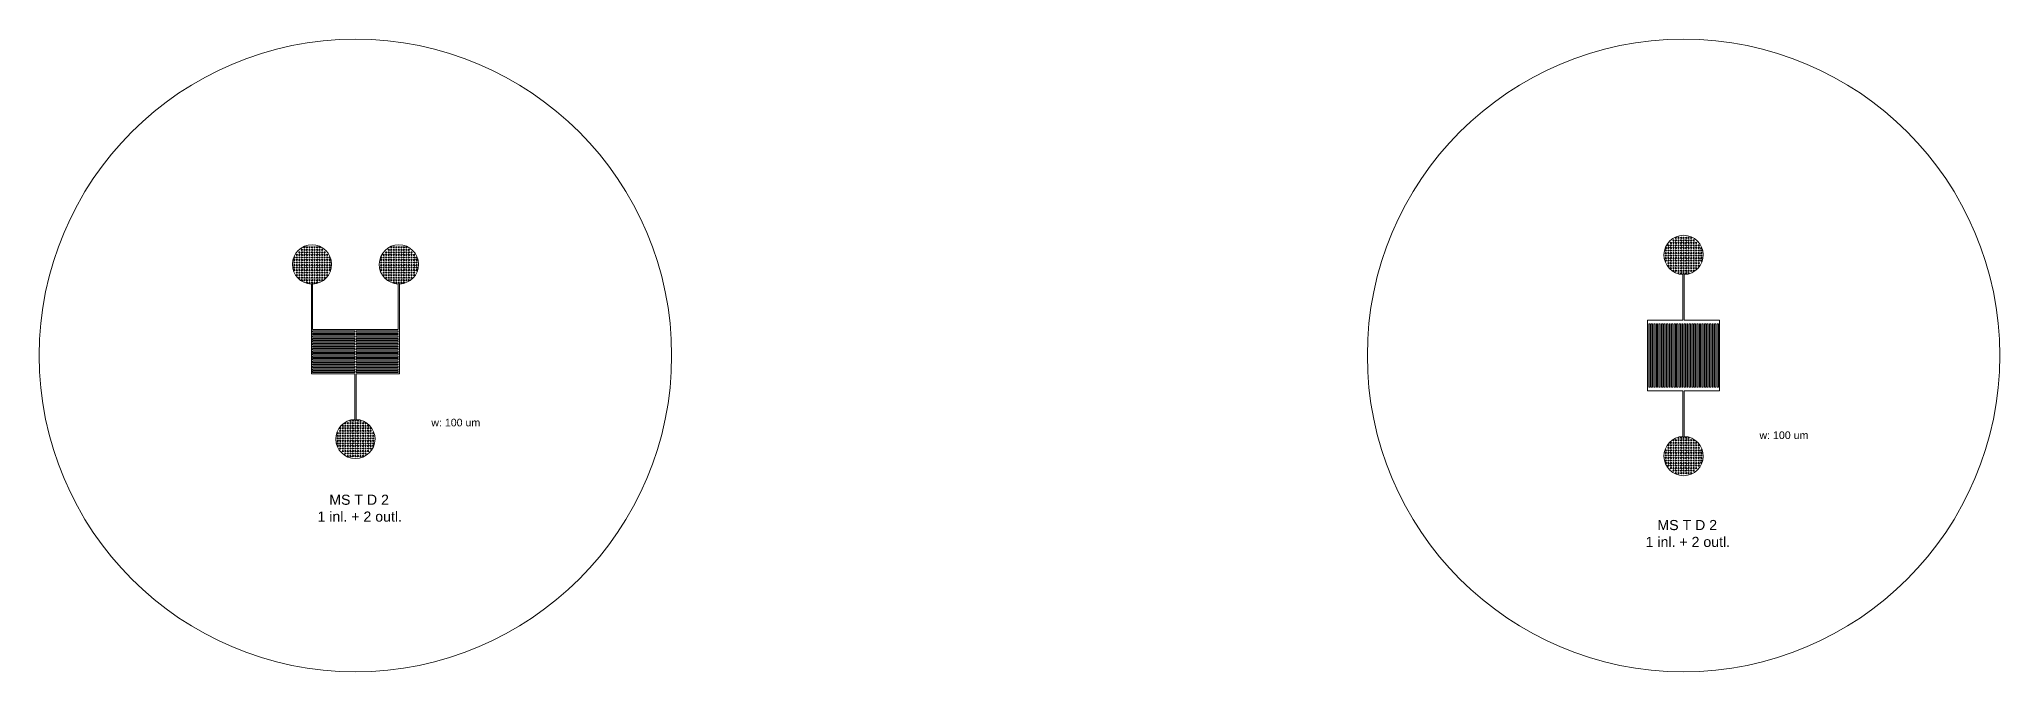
# Model space of a CAD drawing. Extents: x 0 to 155000, y 0 to 50000.
import ezdxf

# ---------------------------------------------------------------- set-up
doc = ezdxf.new("R2010")
doc.units = 13
doc.layers.add('Inner', color=4, linetype='Continuous', lineweight=0, true_color=0x00ffff)
doc.layers.add('Outer', color=1, linetype='Continuous', lineweight=0, true_color=0xff0000)
doc.styles.add('textstyle0', font='')
doc.styles.add('textstyle1', font='')
doc.styles.add('textstyle2', font='')
doc.styles.add('textstyle3', font='')
doc.styles.get('textstyle0').set_extended_font_data('Arial')
doc.styles.get('textstyle1').set_extended_font_data('Arial')
doc.styles.get('textstyle2').set_extended_font_data('Arial')
doc.styles.get('textstyle3').set_extended_font_data('Arial')

msp = doc.modelspace()

# ---------------------------------------------------------------- linework, layer by layer
at = {"layer": 'Inner'}
for p, q in [((129950, 31401), (129950, 27800)), ((130050, 31401), (130050, 27800)), ((21517, 30651), (21517, 23550)), ((21617, 30651), (21617, 27050)), ((28383, 30651), (28383, 27050)), ((28483, 23550), (28483, 30651)), ((21617, 27050), (28383, 27050)), ((21617, 26950), (24950, 26950)), ((21617, 26950), (21617, 26850)), ((21617, 26850), (24950, 26850)), ((21617, 26750), (21617, 26650)), ((21617, 26750), (24950, 26750)), ((21617, 26650), (24950, 26650)), ((21617, 26550), (21617, 26450)), ((21617, 26550), (24950, 26550)), ((21617, 26450), (24950, 26450)), ((21617, 26350), (24950, 26350)), ((21617, 26350), (21617, 26250)), ((24950, 26850), (24950, 26950)), ((24950, 26650), (24950, 26750)), ((24950, 26450), (24950, 26550)), ((24950, 26250), (24950, 26350)), ((28383, 26950), (25050, 26950)), ((25050, 26850), (25050, 26950)), ((28383, 26850), (25050, 26850)), ((28383, 26750), (25050, 26750)), ((25050, 26650), (25050, 26750)), ((28383, 26650), (25050, 26650)), ((25050, 26450), (25050, 26550)), ((28383, 26550), (25050, 26550)), ((28383, 26450), (25050, 26450)), ((28383, 26350), (25050, 26350)), ((25050, 26250), (25050, 26350)), ((28383, 26950), (28383, 26850)), ((28383, 26750), (28383, 26650)), ((28383, 26550), (28383, 26450)), ((28383, 26350), (28383, 26250)), ((127150, 27800), (127150, 22200)), ((129950, 27800), (127150, 27800)), ((127250, 22500), (127250, 27500)), ((127350, 27500), (127250, 27500)), ((127350, 22500), (127350, 27500)), ((127450, 22500), (127450, 27500)), ((127550, 27500), (127450, 27500)), ((127550, 22500), (127550, 27500)), ((127650, 22500), (127650, 27500)), ((127750, 27500), (127650, 27500)), ((127750, 22500), (127750, 27500)), ((127850, 22500), (127850, 27500)), ((127950, 27500), (127850, 27500)), ((127950, 22500), (127950, 27500)), ((128050, 22500), (128050, 27500)), ((128150, 27500), (128050, 27500)), ((128150, 22500), (128150, 27500)), ((128350, 27500), (128250, 27500)), ((128250, 22500), (128250, 27500)), ((128350, 22500), (128350, 27500)), ((128550, 27500), (128450, 27500)), ((128450, 22500), (128450, 27500)), ((128550, 22500), (128550, 27500)), ((128750, 27500), (128650, 27500)), ((128650, 22500), (128650, 27500)), ((128750, 22500), (128750, 27500)), ((128950, 27500), (128850, 27500)), ((128850, 22500), (128850, 27500)), ((128950, 22500), (128950, 27500)), ((129050, 22500), (129050, 27500)), ((129150, 27500), (129050, 27500)), ((129150, 22500), (129150, 27500)), ((129250, 22500), (129250, 27500)), ((129350, 27500), (129250, 27500)), ((129350, 22500), (129350, 27500)), ((129450, 22500), (129450, 27500)), ((129550, 27500), (129450, 27500)), ((129550, 22500), (129550, 27500)), ((129650, 22500), (129650, 27500)), ((129750, 27500), (129650, 27500)), ((129750, 22500), (129750, 27500)), ((129950, 27500), (129850, 27500)), ((129850, 22500), (129850, 27500)), ((129950, 22500), (129950, 27500)), ((132850, 27800), (130050, 27800)), ((130050, 22500), (130050, 27500)), ((130150, 27500), (130050, 27500)), ((130150, 22500), (130150, 27500)), ((130250, 22500), (130250, 27500)), ((130350, 27500), (130250, 27500)), ((130350, 22500), (130350, 27500)), ((130450, 22500), (130450, 27500)), ((130550, 27500), (130450, 27500)), ((130550, 22500), (130550, 27500)), ((130650, 22500), (130650, 27500)), ((130750, 27500), (130650, 27500)), ((130750, 22500), (130750, 27500)), ((130850, 22500), (130850, 27500)), ((130950, 27500), (130850, 27500)), ((130950, 22500), (130950, 27500)), ((131050, 22500), (131050, 27500)), ((131150, 27500), (131050, 27500)), ((131150, 22500), (131150, 27500)), ((131250, 22500), (131250, 27500)), ((131350, 27500), (131250, 27500)), ((131350, 22500), (131350, 27500)), ((131450, 22500), (131450, 27500)), ((131550, 27500), (131450, 27500)), ((131550, 22500), (131550, 27500)), ((131650, 22500), (131650, 27500)), ((131750, 27500), (131650, 27500)), ((131750, 22500), (131750, 27500)), ((131850, 22500), (131850, 27500)), ((131950, 27500), (131850, 27500)), ((131950, 22500), (131950, 27500)), ((132150, 27500), (132050, 27500)), ((132050, 22500), (132050, 27500)), ((132150, 22500), (132150, 27500)), ((132350, 27500), (132250, 27500)), ((132250, 22500), (132250, 27500)), ((132350, 22500), (132350, 27500)), ((132550, 27500), (132450, 27500)), ((132450, 22500), (132450, 27500)), ((132550, 22500), (132550, 27500)), ((132750, 27500), (132650, 27500)), ((132650, 22500), (132650, 27500)), ((132750, 22500), (132750, 27500)), ((132850, 22200), (132850, 27800)), ((21617, 26250), (24950, 26250)), ((21617, 26150), (24950, 26150)), ((21617, 26150), (21617, 26050)), ((21617, 26050), (24950, 26050)), ((21617, 25950), (24950, 25950)), ((21617, 25950), (21617, 25850)), ((21617, 25850), (24950, 25850)), ((21617, 25750), (24950, 25750)), ((21617, 25750), (21617, 25650)), ((21617, 25650), (24950, 25650)), ((21617, 25550), (24950, 25550)), ((21617, 25550), (21617, 25450)), ((21617, 25450), (24950, 25450)), ((21617, 25350), (24950, 25350)), ((21617, 25350), (21617, 25250)), ((21617, 25250), (24950, 25250)), ((21617, 25150), (24950, 25150)), ((21617, 25150), (21617, 25050)), ((21617, 25050), (24950, 25050)), ((21617, 24950), (24950, 24950)), ((21617, 24950), (21617, 24850)), ((21617, 24850), (24950, 24850)), ((24950, 26050), (24950, 26150)), ((24950, 25850), (24950, 25950)), ((24950, 25650), (24950, 25750)), ((24950, 25450), (24950, 25550)), ((24950, 25250), (24950, 25350)), ((24950, 25050), (24950, 25150)), ((24950, 24850), (24950, 24950)), ((28383, 26250), (25050, 26250)), ((28383, 26150), (25050, 26150)), ((25050, 26050), (25050, 26150)), ((28383, 26050), (25050, 26050)), ((28383, 25950), (25050, 25950)), ((25050, 25850), (25050, 25950)), ((28383, 25850), (25050, 25850)), ((28383, 25750), (25050, 25750)), ((25050, 25650), (25050, 25750)), ((28383, 25650), (25050, 25650)), ((28383, 25550), (25050, 25550)), ((25050, 25450), (25050, 25550)), ((28383, 25450), (25050, 25450)), ((28383, 25350), (25050, 25350)), ((25050, 25250), (25050, 25350)), ((28383, 25250), (25050, 25250)), ((28383, 25150), (25050, 25150)), ((25050, 25050), (25050, 25150)), ((28383, 25050), (25050, 25050)), ((28383, 24950), (25050, 24950)), ((25050, 24850), (25050, 24950)), ((28383, 24850), (25050, 24850)), ((28383, 26150), (28383, 26050)), ((28383, 25950), (28383, 25850)), ((28383, 25750), (28383, 25650)), ((28383, 25550), (28383, 25450)), ((28383, 25350), (28383, 25250)), ((28383, 25150), (28383, 25050)), ((28383, 24950), (28383, 24850)), ((21617, 23550), (21517, 23550)), ((21617, 24750), (24950, 24750)), ((21617, 24750), (21617, 24650)), ((21617, 24650), (24950, 24650)), ((21617, 24550), (24950, 24550)), ((21617, 24550), (21617, 24450)), ((21617, 24450), (24950, 24450)), ((21617, 24350), (24950, 24350)), ((21617, 24350), (21617, 24250)), ((21617, 24250), (24950, 24250)), ((21617, 24150), (24950, 24150)), ((21617, 24150), (21617, 24050)), ((21617, 24050), (24950, 24050)), ((21617, 23950), (24950, 23950)), ((21617, 23950), (21617, 23850)), ((21617, 23850), (24950, 23850)), ((21617, 23750), (24950, 23750)), ((21617, 23750), (21617, 23650)), ((21617, 23650), (24950, 23650)), ((21617, 23550), (24950, 23550)), ((24950, 24650), (24950, 24750)), ((24950, 24450), (24950, 24550)), ((24950, 24250), (24950, 24350)), ((24950, 24050), (24950, 24150)), ((24950, 23850), (24950, 23950)), ((24950, 23650), (24950, 23750)), ((24950, 19949), (24950, 23550)), ((28383, 24750), (25050, 24750)), ((25050, 24650), (25050, 24750)), ((28383, 24650), (25050, 24650)), ((28383, 24550), (25050, 24550)), ((25050, 24450), (25050, 24550)), ((28383, 24450), (25050, 24450)), ((28383, 24350), (25050, 24350)), ((25050, 24250), (25050, 24350)), ((28383, 24250), (25050, 24250)), ((25050, 24050), (25050, 24150)), ((28383, 24150), (25050, 24150)), ((28383, 24050), (25050, 24050)), ((25050, 23850), (25050, 23950)), ((28383, 23950), (25050, 23950)), ((28383, 23850), (25050, 23850)), ((25050, 23650), (25050, 23750)), ((28383, 23750), (25050, 23750)), ((28383, 23650), (25050, 23650)), ((25050, 19949), (25050, 23550)), ((28383, 23550), (25050, 23550)), ((28383, 24750), (28383, 24650)), ((28383, 24550), (28383, 24450)), ((28383, 24350), (28383, 24250)), ((28383, 24150), (28383, 24050)), ((28383, 23950), (28383, 23850)), ((28383, 23750), (28383, 23650)), ((28383, 23550), (28483, 23550)), ((129950, 22200), (127150, 22200)), ((127250, 22500), (127350, 22500)), ((127450, 22500), (127550, 22500)), ((127650, 22500), (127750, 22500)), ((127850, 22500), (127950, 22500)), ((128050, 22500), (128150, 22500)), ((128250, 22500), (128350, 22500)), ((128450, 22500), (128550, 22500)), ((128650, 22500), (128750, 22500)), ((128850, 22500), (128950, 22500)), ((129050, 22500), (129150, 22500)), ((129250, 22500), (129350, 22500)), ((129450, 22500), (129550, 22500)), ((129650, 22500), (129750, 22500)), ((129850, 22500), (129950, 22500)), ((129950, 18599), (129950, 22200)), ((130050, 22500), (130150, 22500)), ((130050, 18599), (130050, 22200)), ((132850, 22200), (130050, 22200)), ((130250, 22500), (130350, 22500)), ((130450, 22500), (130550, 22500)), ((130650, 22500), (130750, 22500)), ((130850, 22500), (130950, 22500)), ((131050, 22500), (131150, 22500)), ((131250, 22500), (131350, 22500)), ((131450, 22500), (131550, 22500)), ((131650, 22500), (131750, 22500)), ((131850, 22500), (131950, 22500)), ((132050, 22500), (132150, 22500)), ((132250, 22500), (132350, 22500)), ((132450, 22500), (132550, 22500)), ((132650, 22500), (132750, 22500))]:
    msp.add_line(p, q, dxfattribs=at)
for centre, start, end in [((130000, 32950), 271.84857, 268.15143), ((21567, 32200), 271.84857, 268.15143), ((28433, 32200), 271.84857, 268.15143), ((25000, 18400), 91.84857, 88.15143), ((130000, 17050), 91.84857, 88.15143)]:
    msp.add_arc(centre, 1550, start, end, dxfattribs=at)
at = {"layer": 'Outer'}
for centre, radius in [((25000, 25000), 25000), ((130000, 25000), 25000), ((129200, 34100), 50), ((129400, 34300), 50), ((129400, 34100), 50), ((129600, 34300), 50), ((129600, 34100), 50), ((129800, 34300), 50), ((129800, 34100), 50), ((130000, 34300), 50), ((130000, 34100), 50), ((130200, 34300), 50), ((130200, 34100), 50), ((130400, 34300), 50), ((130400, 34100), 50), ((130600, 34300), 50), ((130600, 34100), 50), ((130800, 34100), 50), ((20167, 32550), 50), ((20177, 32741), 50), ((20367, 32950), 50), ((20367, 32750), 50), ((20367, 32550), 50), ((20567, 33150), 50), ((20567, 32950), 50), ((20567, 32750), 50), ((20567, 32550), 50), ((20767, 33350), 50), ((20767, 33150), 50), ((20767, 32950), 50), ((20767, 32750), 50), ((20767, 32550), 50), ((20967, 33550), 50), ((20967, 33350), 50), ((20967, 33150), 50), ((20967, 32950), 50), ((20967, 32750), 50), ((20967, 32550), 50), ((21167, 33550), 50), ((21167, 33350), 50), ((21167, 33150), 50), ((21167, 32950), 50), ((21167, 32750), 50), ((21167, 32550), 50), ((21367, 33550), 50), ((21367, 33350), 50), ((21367, 33150), 50), ((21367, 32950), 50), ((21367, 32750), 50), ((21367, 32550), 50), ((21567, 33550), 50), ((21567, 33350), 50), ((21567, 33150), 50), ((21567, 32950), 50), ((21567, 32750), 50), ((21567, 32550), 50), ((21767, 33550), 50), ((21767, 33350), 50), ((21767, 33150), 50), ((21767, 32950), 50), ((21767, 32750), 50), ((21767, 32550), 50), ((21967, 33550), 50), ((21967, 33350), 50), ((21967, 33150), 50), ((21967, 32950), 50), ((21967, 32750), 50), ((21967, 32550), 50), ((22167, 33550), 50), ((22167, 33350), 50), ((22167, 33150), 50), ((22167, 32950), 50), ((22167, 32750), 50), ((22167, 32550), 50), ((22367, 33350), 50), ((22367, 33150), 50), ((22367, 32950), 50), ((22367, 32750), 50), ((22367, 32550), 50), ((22567, 33150), 50), ((22567, 32950), 50), ((22567, 32750), 50), ((22567, 32550), 50), ((22767, 32950), 50), ((22767, 32750), 50), ((22767, 32550), 50), ((22957, 32741), 50), ((22967, 32550), 50), ((27033, 32550), 50), ((27043, 32741), 50), ((27233, 32950), 50), ((27233, 32750), 50), ((27233, 32550), 50), ((27433, 33150), 50), ((27433, 32950), 50), ((27433, 32750), 50), ((27433, 32550), 50), ((27633, 33350), 50), ((27633, 33150), 50), ((27633, 32950), 50), ((27633, 32750), 50), ((27633, 32550), 50), ((27833, 33550), 50), ((27833, 33350), 50), ((27833, 33150), 50), ((27833, 32950), 50), ((27833, 32750), 50), ((27833, 32550), 50), ((28033, 33550), 50), ((28033, 33350), 50), ((28033, 33150), 50), ((28033, 32950), 50), ((28033, 32750), 50), ((28033, 32550), 50), ((28233, 33550), 50), ((28233, 33350), 50), ((28233, 33150), 50), ((28233, 32950), 50), ((28233, 32750), 50), ((28233, 32550), 50), ((28433, 33550), 50), ((28433, 33350), 50), ((28433, 33150), 50), ((28433, 32950), 50), ((28433, 32750), 50), ((28433, 32550), 50), ((28633, 33550), 50), ((28633, 33350), 50), ((28633, 33150), 50), ((28633, 32950), 50), ((28633, 32750), 50), ((28633, 32550), 50), ((28833, 33550), 50), ((28833, 33350), 50), ((28833, 33150), 50), ((28833, 32950), 50), ((28833, 32750), 50), ((28833, 32550), 50), ((29033, 33550), 50), ((29033, 33350), 50), ((29033, 33150), 50), ((29033, 32950), 50), ((29033, 32750), 50), ((29033, 32550), 50), ((29233, 33350), 50), ((29233, 33150), 50), ((29233, 32950), 50), ((29233, 32750), 50), ((29233, 32550), 50), ((29433, 33150), 50), ((29433, 32950), 50), ((29433, 32750), 50), ((29433, 32550), 50), ((29633, 32950), 50), ((29633, 32750), 50), ((29633, 32550), 50), ((29823, 32741), 50), ((29833, 32550), 50), ((128600, 33300), 50), ((128600, 33100), 50), ((128600, 32900), 50), ((128600, 32700), 50), ((128610, 33491), 50), ((128800, 33700), 50), ((128800, 33500), 50), ((128800, 33300), 50), ((128800, 33100), 50), ((128800, 32900), 50), ((128800, 32700), 50), ((129000, 33900), 50), ((129000, 33700), 50), ((129000, 33500), 50), ((129000, 33300), 50), ((129000, 33100), 50), ((129000, 32900), 50), ((129000, 32700), 50), ((129200, 33900), 50), ((129200, 33700), 50), ((129200, 33500), 50), ((129200, 33300), 50), ((129200, 33100), 50), ((129200, 32900), 50), ((129200, 32700), 50), ((129400, 33900), 50), ((129400, 33700), 50), ((129400, 33500), 50), ((129400, 33300), 50), ((129400, 33100), 50), ((129400, 32900), 50), ((129400, 32700), 50), ((129600, 33900), 50), ((129600, 33700), 50), ((129600, 33500), 50), ((129600, 33300), 50), ((129600, 33100), 50), ((129600, 32900), 50), ((129600, 32700), 50), ((129800, 33900), 50), ((129800, 33700), 50), ((129800, 33500), 50), ((129800, 33300), 50), ((129800, 33100), 50), ((129800, 32900), 50), ((129800, 32700), 50), ((130000, 33900), 50), ((130000, 33700), 50), ((130000, 33500), 50), ((130000, 33300), 50), ((130000, 33100), 50), ((130000, 32900), 50), ((130000, 32700), 50), ((130200, 33900), 50), ((130200, 33700), 50), ((130200, 33500), 50), ((130200, 33300), 50), ((130200, 33100), 50), ((130200, 32900), 50), ((130200, 32700), 50), ((130400, 33900), 50), ((130400, 33700), 50), ((130400, 33500), 50), ((130400, 33300), 50), ((130400, 33100), 50), ((130400, 32900), 50), ((130400, 32700), 50), ((130600, 33900), 50), ((130600, 33700), 50), ((130600, 33500), 50), ((130600, 33300), 50), ((130600, 33100), 50), ((130600, 32900), 50), ((130600, 32700), 50), ((130800, 33900), 50), ((130800, 33700), 50), ((130800, 33500), 50), ((130800, 33300), 50), ((130800, 33100), 50), ((130800, 32900), 50), ((130800, 32700), 50), ((131000, 33900), 50), ((131000, 33700), 50), ((131000, 33500), 50), ((131000, 33300), 50), ((131000, 33100), 50), ((131000, 32900), 50), ((131000, 32700), 50), ((131200, 33700), 50), ((131200, 33500), 50), ((131200, 33300), 50), ((131200, 33100), 50), ((131200, 32900), 50), ((131200, 32700), 50), ((131390, 33491), 50), ((131400, 33300), 50), ((131400, 33100), 50), ((131400, 32900), 50), ((131400, 32700), 50), ((20167, 32350), 50), ((20167, 32150), 50), ((20167, 31950), 50), ((20167, 31750), 50), ((20367, 32350), 50), ((20367, 32150), 50), ((20367, 31950), 50), ((20367, 31750), 50), ((20367, 31550), 50), ((20367, 31350), 50), ((20567, 32350), 50), ((20567, 32150), 50), ((20567, 31950), 50), ((20567, 31750), 50), ((20567, 31550), 50), ((20567, 31350), 50), ((20567, 31150), 50), ((20767, 32350), 50), ((20767, 32150), 50), ((20767, 31950), 50), ((20767, 31750), 50), ((20767, 31550), 50), ((20767, 31350), 50), ((20767, 31150), 50), ((20967, 32350), 50), ((20967, 32150), 50), ((20967, 31950), 50), ((20967, 31750), 50), ((20967, 31550), 50), ((20967, 31350), 50), ((20967, 31150), 50), ((21167, 32350), 50), ((21167, 32150), 50), ((21167, 31950), 50), ((21167, 31750), 50), ((21167, 31550), 50), ((21167, 31350), 50), ((21167, 31150), 50), ((21367, 32350), 50), ((21367, 32150), 50), ((21367, 31950), 50), ((21367, 31750), 50), ((21367, 31550), 50), ((21367, 31350), 50), ((21367, 31150), 50), ((21567, 32350), 50), ((21567, 32150), 50), ((21567, 31950), 50), ((21567, 31750), 50), ((21567, 31550), 50), ((21567, 31350), 50), ((21567, 31150), 50), ((21767, 32350), 50), ((21767, 32150), 50), ((21767, 31950), 50), ((21767, 31750), 50), ((21767, 31550), 50), ((21767, 31350), 50), ((21767, 31150), 50), ((21967, 32350), 50), ((21967, 32150), 50), ((21967, 31950), 50), ((21967, 31750), 50), ((21967, 31550), 50), ((21967, 31350), 50), ((21967, 31150), 50), ((22167, 32350), 50), ((22167, 32150), 50), ((22167, 31950), 50), ((22167, 31750), 50), ((22167, 31550), 50), ((22167, 31350), 50), ((22167, 31150), 50), ((22367, 32350), 50), ((22367, 32150), 50), ((22367, 31950), 50), ((22367, 31750), 50), ((22367, 31550), 50), ((22367, 31350), 50), ((22367, 31150), 50), ((22567, 32350), 50), ((22567, 32150), 50), ((22567, 31950), 50), ((22567, 31750), 50), ((22567, 31550), 50), ((22567, 31350), 50), ((22567, 31150), 50), ((22767, 32350), 50), ((22767, 32150), 50), ((22767, 31950), 50), ((22767, 31750), 50), ((22767, 31550), 50), ((22767, 31350), 50), ((22967, 32350), 50), ((22967, 32150), 50), ((22967, 31950), 50), ((22967, 31750), 50), ((27033, 32350), 50), ((27033, 32150), 50), ((27033, 31950), 50), ((27033, 31750), 50), ((27233, 32350), 50), ((27233, 32150), 50), ((27233, 31950), 50), ((27233, 31750), 50), ((27233, 31550), 50), ((27233, 31350), 50), ((27433, 32350), 50), ((27433, 32150), 50), ((27433, 31950), 50), ((27433, 31750), 50), ((27433, 31550), 50), ((27433, 31350), 50), ((27433, 31150), 50), ((27633, 32350), 50), ((27633, 32150), 50), ((27633, 31950), 50), ((27633, 31750), 50), ((27633, 31550), 50), ((27633, 31350), 50), ((27633, 31150), 50), ((27833, 32350), 50), ((27833, 32150), 50), ((27833, 31950), 50), ((27833, 31750), 50), ((27833, 31550), 50), ((27833, 31350), 50), ((27833, 31150), 50), ((28033, 32350), 50), ((28033, 32150), 50), ((28033, 31950), 50), ((28033, 31750), 50), ((28033, 31550), 50), ((28033, 31350), 50), ((28033, 31150), 50), ((28233, 32350), 50), ((28233, 32150), 50), ((28233, 31950), 50), ((28233, 31750), 50), ((28233, 31550), 50), ((28233, 31350), 50), ((28233, 31150), 50), ((28433, 32350), 50), ((28433, 32150), 50), ((28433, 31950), 50), ((28433, 31750), 50), ((28433, 31550), 50), ((28433, 31350), 50), ((28433, 31150), 50), ((28633, 32350), 50), ((28633, 32150), 50), ((28633, 31950), 50), ((28633, 31750), 50), ((28633, 31550), 50), ((28633, 31350), 50), ((28633, 31150), 50), ((28833, 32350), 50), ((28833, 32150), 50), ((28833, 31950), 50), ((28833, 31750), 50), ((28833, 31550), 50), ((28833, 31350), 50), ((28833, 31150), 50), ((29033, 32350), 50), ((29033, 32150), 50), ((29033, 31950), 50), ((29033, 31750), 50), ((29033, 31550), 50), ((29033, 31350), 50), ((29033, 31150), 50), ((29233, 32350), 50), ((29233, 32150), 50), ((29233, 31950), 50), ((29233, 31750), 50), ((29233, 31550), 50), ((29233, 31350), 50), ((29233, 31150), 50), ((29433, 32350), 50), ((29433, 32150), 50), ((29433, 31950), 50), ((29433, 31750), 50), ((29433, 31550), 50), ((29433, 31350), 50), ((29433, 31150), 50), ((29633, 32350), 50), ((29633, 32150), 50), ((29633, 31950), 50), ((29633, 31750), 50), ((29633, 31550), 50), ((29633, 31350), 50), ((29833, 32350), 50), ((29833, 32150), 50), ((29833, 31950), 50), ((29833, 31750), 50), ((128600, 32500), 50), ((128800, 32500), 50), ((128800, 32300), 50), ((128800, 32100), 50), ((129000, 32500), 50), ((129000, 32300), 50), ((129000, 32100), 50), ((129000, 31900), 50), ((129200, 32500), 50), ((129200, 32300), 50), ((129200, 32100), 50), ((129200, 31900), 50), ((129200, 31700), 50), ((129400, 32500), 50), ((129400, 32300), 50), ((129400, 32100), 50), ((129400, 31900), 50), ((129400, 31700), 50), ((129600, 32500), 50), ((129600, 32300), 50), ((129600, 32100), 50), ((129600, 31900), 50), ((129600, 31700), 50), ((129600, 31511), 50), ((129800, 32500), 50), ((129800, 32300), 50), ((129800, 32100), 50), ((129800, 31900), 50), ((129800, 31700), 50), ((129800, 31500), 50), ((130000, 32500), 50), ((130000, 32300), 50), ((130000, 32100), 50), ((130000, 31900), 50), ((130000, 31700), 50), ((130000, 31500), 50), ((130200, 32500), 50), ((130200, 32300), 50), ((130200, 32100), 50), ((130200, 31900), 50), ((130200, 31700), 50), ((130200, 31500), 50), ((130400, 32500), 50), ((130400, 32300), 50), ((130400, 32100), 50), ((130400, 31900), 50), ((130400, 31700), 50), ((130400, 31511), 50), ((130600, 32500), 50), ((130600, 32300), 50), ((130600, 32100), 50), ((130600, 31900), 50), ((130600, 31700), 50), ((130800, 32500), 50), ((130800, 32300), 50), ((130800, 32100), 50), ((130800, 31900), 50), ((130800, 31700), 50), ((131000, 32500), 50), ((131000, 32300), 50), ((131000, 32100), 50), ((131000, 31900), 50), ((131200, 32500), 50), ((131200, 32300), 50), ((131200, 32100), 50), ((131400, 32500), 50), ((20767, 30950), 50), ((20967, 30950), 50), ((21167, 30950), 50), ((21167, 30761), 50), ((21367, 30950), 50), ((21367, 30750), 50), ((21567, 30950), 50), ((21567, 30750), 50), ((21767, 30950), 50), ((21767, 30750), 50), ((21967, 30950), 50), ((21967, 30761), 50), ((22167, 30950), 50), ((22367, 30950), 50), ((27633, 30950), 50), ((27833, 30950), 50), ((28033, 30950), 50), ((28033, 30761), 50), ((28233, 30950), 50), ((28233, 30750), 50), ((28433, 30950), 50), ((28433, 30750), 50), ((28633, 30950), 50), ((28633, 30750), 50), ((28833, 30950), 50), ((28833, 30761), 50), ((29033, 30950), 50), ((29233, 30950), 50), ((23600, 18850), 50), ((23600, 18650), 50), ((23800, 19250), 50), ((23800, 19050), 50), ((23800, 18850), 50), ((23800, 18650), 50), ((24000, 19450), 50), ((24000, 19250), 50), ((24000, 19050), 50), ((24000, 18850), 50), ((24000, 18650), 50), ((24200, 19650), 50), ((24200, 19450), 50), ((24200, 19250), 50), ((24200, 19050), 50), ((24200, 18850), 50), ((24200, 18650), 50), ((24400, 19650), 50), ((24400, 19450), 50), ((24400, 19250), 50), ((24400, 19050), 50), ((24400, 18850), 50), ((24400, 18650), 50), ((24600, 19839), 50), ((24600, 19650), 50), ((24600, 19450), 50), ((24600, 19250), 50), ((24600, 19050), 50), ((24600, 18850), 50), ((24600, 18650), 50), ((24800, 19850), 50), ((24800, 19650), 50), ((24800, 19450), 50), ((24800, 19250), 50), ((24800, 19050), 50), ((24800, 18850), 50), ((24800, 18650), 50), ((25000, 19850), 50), ((25000, 19650), 50), ((25000, 19450), 50), ((25000, 19250), 50), ((25000, 19050), 50), ((25000, 18850), 50), ((25000, 18650), 50), ((25200, 19850), 50), ((25200, 19650), 50), ((25200, 19450), 50), ((25200, 19250), 50), ((25200, 19050), 50), ((25200, 18850), 50), ((25200, 18650), 50), ((25400, 19839), 50), ((25400, 19650), 50), ((25400, 19450), 50), ((25400, 19250), 50), ((25400, 19050), 50), ((25400, 18850), 50), ((25400, 18650), 50), ((25600, 19650), 50), ((25600, 19450), 50), ((25600, 19250), 50), ((25600, 19050), 50), ((25600, 18850), 50), ((25600, 18650), 50), ((25800, 19650), 50), ((25800, 19450), 50), ((25800, 19250), 50), ((25800, 19050), 50), ((25800, 18850), 50), ((25800, 18650), 50), ((26000, 19450), 50), ((26000, 19250), 50), ((26000, 19050), 50), ((26000, 18850), 50), ((26000, 18650), 50), ((26200, 19250), 50), ((26200, 19050), 50), ((26200, 18850), 50), ((26200, 18650), 50), ((26400, 18850), 50), ((26400, 18650), 50), ((23600, 18450), 50), ((23600, 18250), 50), ((23600, 18050), 50), ((23610, 17859), 50), ((23800, 18450), 50), ((23800, 18250), 50), ((23800, 18050), 50), ((23800, 17850), 50), ((23800, 17650), 50), ((24000, 18450), 50), ((24000, 18250), 50), ((24000, 18050), 50), ((24000, 17850), 50), ((24000, 17650), 50), ((24000, 17450), 50), ((24200, 18450), 50), ((24200, 18250), 50), ((24200, 18050), 50), ((24200, 17850), 50), ((24200, 17650), 50), ((24200, 17450), 50), ((24200, 17250), 50), ((24400, 18450), 50), ((24400, 18250), 50), ((24400, 18050), 50), ((24400, 17850), 50), ((24400, 17650), 50), ((24400, 17450), 50), ((24400, 17250), 50), ((24400, 17050), 50), ((24600, 18450), 50), ((24600, 18250), 50), ((24600, 18050), 50), ((24600, 17850), 50), ((24600, 17650), 50), ((24600, 17450), 50), ((24600, 17250), 50), ((24600, 17050), 50), ((24800, 18450), 50), ((24800, 18250), 50), ((24800, 18050), 50), ((24800, 17850), 50), ((24800, 17650), 50), ((24800, 17450), 50), ((24800, 17250), 50), ((24800, 17050), 50), ((25000, 18450), 50), ((25000, 18250), 50), ((25000, 18050), 50), ((25000, 17850), 50), ((25000, 17650), 50), ((25000, 17450), 50), ((25000, 17250), 50), ((25000, 17050), 50), ((25200, 18450), 50), ((25200, 18250), 50), ((25200, 18050), 50), ((25200, 17850), 50), ((25200, 17650), 50), ((25200, 17450), 50), ((25200, 17250), 50), ((25200, 17050), 50), ((25400, 18450), 50), ((25400, 18250), 50), ((25400, 18050), 50), ((25400, 17850), 50), ((25400, 17650), 50), ((25400, 17450), 50), ((25400, 17250), 50), ((25400, 17050), 50), ((25600, 18450), 50), ((25600, 18250), 50), ((25600, 18050), 50), ((25600, 17850), 50), ((25600, 17650), 50), ((25600, 17450), 50), ((25600, 17250), 50), ((25600, 17050), 50), ((25800, 18450), 50), ((25800, 18250), 50), ((25800, 18050), 50), ((25800, 17850), 50), ((25800, 17650), 50), ((25800, 17450), 50), ((25800, 17250), 50), ((26000, 18450), 50), ((26000, 18250), 50), ((26000, 18050), 50), ((26000, 17850), 50), ((26000, 17650), 50), ((26000, 17450), 50), ((26200, 18450), 50), ((26200, 18250), 50), ((26200, 18050), 50), ((26200, 17850), 50), ((26200, 17650), 50), ((26390, 17859), 50), ((26400, 18450), 50), ((26400, 18250), 50), ((26400, 18050), 50), ((128600, 17500), 50), ((128600, 17300), 50), ((128600, 17100), 50), ((128800, 17900), 50), ((128800, 17700), 50), ((128800, 17500), 50), ((128800, 17300), 50), ((128800, 17100), 50), ((129000, 18100), 50), ((129000, 17900), 50), ((129000, 17700), 50), ((129000, 17500), 50), ((129000, 17300), 50), ((129000, 17100), 50), ((129200, 18300), 50), ((129200, 18100), 50), ((129200, 17900), 50), ((129200, 17700), 50), ((129200, 17500), 50), ((129200, 17300), 50), ((129200, 17100), 50), ((129400, 18300), 50), ((129400, 18100), 50), ((129400, 17900), 50), ((129400, 17700), 50), ((129400, 17500), 50), ((129400, 17300), 50), ((129400, 17100), 50), ((129600, 18489), 50), ((129600, 18300), 50), ((129600, 18100), 50), ((129600, 17900), 50), ((129600, 17700), 50), ((129600, 17500), 50), ((129600, 17300), 50), ((129600, 17100), 50), ((129800, 18500), 50), ((129800, 18300), 50), ((129800, 18100), 50), ((129800, 17900), 50), ((129800, 17700), 50), ((129800, 17500), 50), ((129800, 17300), 50), ((129800, 17100), 50), ((130000, 18500), 50), ((130000, 18300), 50), ((130000, 18100), 50), ((130000, 17900), 50), ((130000, 17700), 50), ((130000, 17500), 50), ((130000, 17300), 50), ((130000, 17100), 50), ((130200, 18500), 50), ((130200, 18300), 50), ((130200, 18100), 50), ((130200, 17900), 50), ((130200, 17700), 50), ((130200, 17500), 50), ((130200, 17300), 50), ((130200, 17100), 50), ((130400, 18489), 50), ((130400, 18300), 50), ((130400, 18100), 50), ((130400, 17900), 50), ((130400, 17700), 50), ((130400, 17500), 50), ((130400, 17300), 50), ((130400, 17100), 50), ((130600, 18300), 50), ((130600, 18100), 50), ((130600, 17900), 50), ((130600, 17700), 50), ((130600, 17500), 50), ((130600, 17300), 50), ((130600, 17100), 50), ((130800, 18300), 50), ((130800, 18100), 50), ((130800, 17900), 50), ((130800, 17700), 50), ((130800, 17500), 50), ((130800, 17300), 50), ((130800, 17100), 50), ((131000, 18100), 50), ((131000, 17900), 50), ((131000, 17700), 50), ((131000, 17500), 50), ((131000, 17300), 50), ((131000, 17100), 50), ((131200, 17900), 50), ((131200, 17700), 50), ((131200, 17500), 50), ((131200, 17300), 50), ((131200, 17100), 50), ((131400, 17500), 50), ((131400, 17300), 50), ((131400, 17100), 50), ((128600, 16900), 50), ((128600, 16700), 50), ((128610, 16509), 50), ((128800, 16900), 50), ((128800, 16700), 50), ((128800, 16500), 50), ((128800, 16300), 50), ((129000, 16900), 50), ((129000, 16700), 50), ((129000, 16500), 50), ((129000, 16300), 50), ((129000, 16100), 50), ((129200, 16900), 50), ((129200, 16700), 50), ((129200, 16500), 50), ((129200, 16300), 50), ((129200, 16100), 50), ((129200, 15900), 50), ((129400, 16900), 50), ((129400, 16700), 50), ((129400, 16500), 50), ((129400, 16300), 50), ((129400, 16100), 50), ((129400, 15900), 50), ((129400, 15700), 50), ((129600, 16900), 50), ((129600, 16700), 50), ((129600, 16500), 50), ((129600, 16300), 50), ((129600, 16100), 50), ((129600, 15900), 50), ((129600, 15700), 50), ((129800, 16900), 50), ((129800, 16700), 50), ((129800, 16500), 50), ((129800, 16300), 50), ((129800, 16100), 50), ((129800, 15900), 50), ((129800, 15700), 50), ((130000, 16900), 50), ((130000, 16700), 50), ((130000, 16500), 50), ((130000, 16300), 50), ((130000, 16100), 50), ((130000, 15900), 50), ((130000, 15700), 50), ((130200, 16900), 50), ((130200, 16700), 50), ((130200, 16500), 50), ((130200, 16300), 50), ((130200, 16100), 50), ((130200, 15900), 50), ((130200, 15700), 50), ((130400, 16900), 50), ((130400, 16700), 50), ((130400, 16500), 50), ((130400, 16300), 50), ((130400, 16100), 50), ((130400, 15900), 50), ((130400, 15700), 50), ((130600, 16900), 50), ((130600, 16700), 50), ((130600, 16500), 50), ((130600, 16300), 50), ((130600, 16100), 50), ((130600, 15900), 50), ((130600, 15700), 50), ((130800, 16900), 50), ((130800, 16700), 50), ((130800, 16500), 50), ((130800, 16300), 50), ((130800, 16100), 50), ((130800, 15900), 50), ((131000, 16900), 50), ((131000, 16700), 50), ((131000, 16500), 50), ((131000, 16300), 50), ((131000, 16100), 50), ((131200, 16900), 50), ((131200, 16700), 50), ((131200, 16500), 50), ((131200, 16300), 50), ((131390, 16509), 50), ((131400, 16900), 50), ((131400, 16700), 50)]:
    msp.add_circle(centre, radius, dxfattribs=at)

# ---------------------------------------------------------------- texts
at = {"layer": 'Inner', "attachment_point": 1}
for s, insert, char_height, style in [('w: 100 um', (31000, 20000), 600, 'textstyle0'), ('w: 100 um', (136000, 19000), 600, 'textstyle2'), ('   MS T D 2 \\P1 inl. + 2 outl.', (22000, 14000), 800, 'textstyle1'), ('   MS T D 2 \\P1 inl. + 2 outl.', (127000, 12000), 800, 'textstyle3')]:
    msp.add_mtext(s, dxfattribs=dict(at, insert=insert, char_height=char_height, style=style))

doc.saveas('drawing.dxf')
